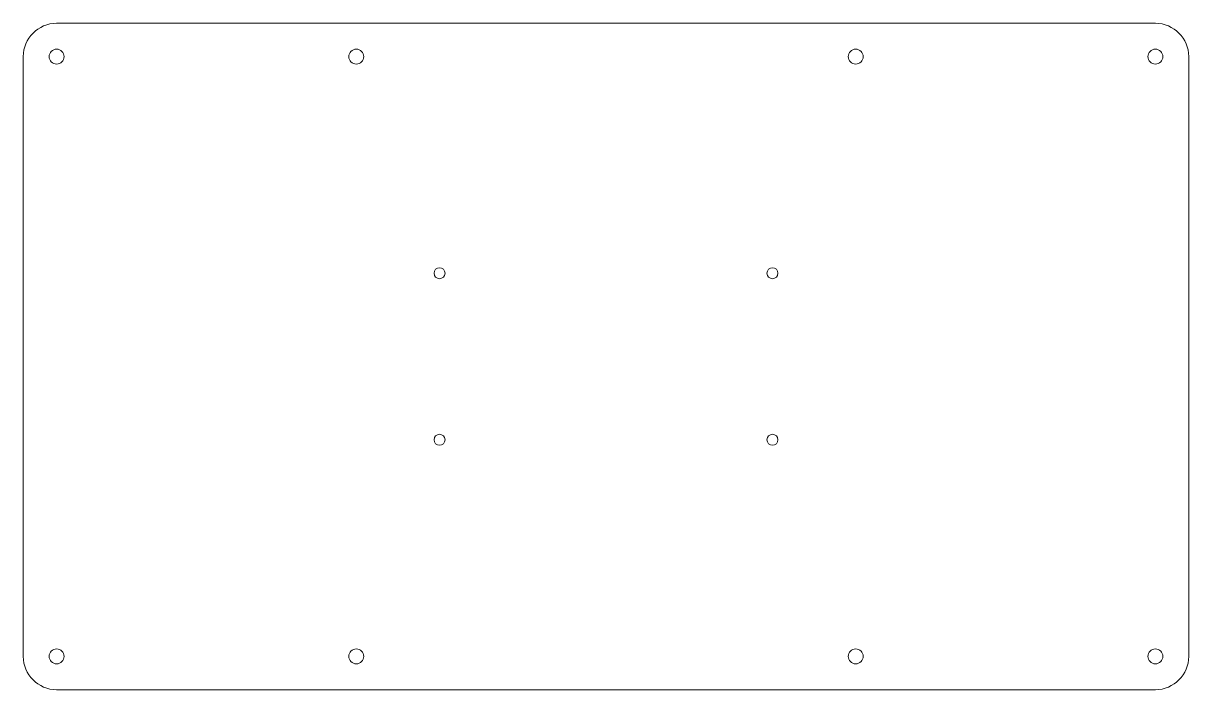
# Model space of a CAD drawing. Header units: millimetres. Extents: x 0 to 350, y 0 to 200.
import ezdxf

# ---------------------------------------------------------------- set-up
doc = ezdxf.new("R2010")
doc.units = ezdxf.units.MM

msp = doc.modelspace()

# ---------------------------------------------------------------- linework, layer by layer
at = {"color": 7, "linetype": 'Continuous', "lineweight": 15}
for p, q in [((340, 200), (10, 200)), ((0, 190), (0, 10)), ((350, 10), (350, 190)), ((10, 0), (340, 0))]:
    msp.add_line(p, q, dxfattribs=at)
for centre, radius in [((10, 190), 2.25), ((100, 190), 2.25), ((250, 190), 2.25), ((340, 190), 2.25), ((125, 125), 1.65), ((225, 125), 1.65), ((125, 75), 1.65), ((225, 75), 1.65), ((10, 10), 2.25), ((100, 10), 2.25), ((250, 10), 2.25), ((340, 10), 2.25)]:
    msp.add_circle(centre, radius, dxfattribs=at)
for centre, start, end in [((10, 190), 90, 180), ((340, 190), 0, 90), ((10, 10), 180, 270), ((340, 10), 270, 0)]:
    msp.add_arc(centre, 10, start, end, dxfattribs=at)

doc.saveas('drawing.dxf')
